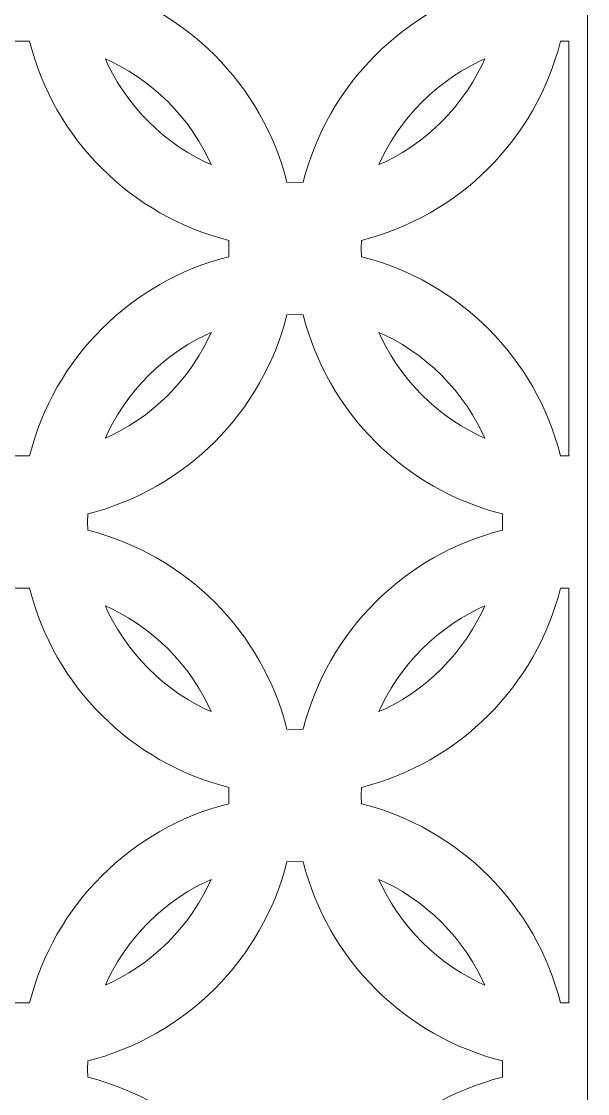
# Model space of a CAD drawing. Header units: centimetres. Extents: x -9.7 to 6.3, y -13.3 to 13.9.
# Drawn here: x 2.6 to 6.3, y 1.02 to 8.03 of the extents above; entities that cross this region are included whole.
import ezdxf

# ---------------------------------------------------------------- set-up
doc = ezdxf.new("R2010")
doc.units = ezdxf.units.CM
doc.header["$MEASUREMENT"] = 0
doc.layers.add('layer 1', color=7, linetype='Continuous')

msp = doc.modelspace()

# ---------------------------------------------------------------- linework, layer by layer
at = {"layer": 'layer 1', "color": 242, "lineweight": 9}
for points, knots in [([(-1.09965, 13.85674), (-1.09965, 13.85674), (6.30363, 13.85674), (6.30363, 13.85674), (6.30363, 13.85674), (6.30363, 13.85674), (6.30363, -13.28858), (6.30363, -13.28858), (6.30363, -13.28858), (6.30363, -13.28858), (-1.09965, -13.28858), (-1.09965, -13.28858), (-1.09965, -13.28858), (-1.09965, -13.28858), (-1.09965, 13.85674), (-1.09965, 13.85674)], [0, 0, 0, 0, 0.2, 0.2, 0.2, 0.2, 0.4, 0.4, 0.4, 0.4, 0.6, 0.6, 0.6, 0.6, 1, 1, 1, 1]), ([(4.44445, 6.97936), (4.60429, 7.61768), (5.10854, 8.12197), (5.74688, 8.28179), (5.74688, 8.28179), (5.74688, 8.28179), (5.74824, 8.33513), (5.74824, 8.33513), (5.74824, 8.33513), (5.74824, 8.33513), (5.74688, 8.38847), (5.74688, 8.38847), (5.74688, 8.38847), (5.10854, 8.54829), (4.60429, 9.05258), (4.44445, 9.6909), (4.44445, 9.6909), (4.44445, 9.6909), (4.39111, 9.69226), (4.39111, 9.69226), (4.39111, 9.69226), (4.39111, 9.69226), (4.33778, 9.6909), (4.33778, 9.6909), (4.33778, 9.6909), (4.17796, 9.05255), (3.67367, 8.5483), (3.03534, 8.38847), (3.03534, 8.38847), (3.03534, 8.38847), (3.03399, 8.33513), (3.03399, 8.33513), (3.03399, 8.33513), (3.03399, 8.33513), (3.03534, 8.2818), (3.03534, 8.2818), (3.03534, 8.2818), (3.67367, 8.12196), (4.17796, 7.61771), (4.33778, 6.97936), (4.33778, 6.97936), (4.33778, 6.97936), (4.39111, 6.978), (4.39111, 6.978), (4.39111, 6.978), (4.39111, 6.978), (4.44445, 6.97936), (4.44445, 6.97936)], [0, 0, 0, 0, 0.0769231, 0.0769231, 0.0769231, 0.0769231, 0.1538462, 0.1538462, 0.1538462, 0.1538462, 0.2307692, 0.2307692, 0.2307692, 0.2307692, 0.3076923, 0.3076923, 0.3076923, 0.3076923, 0.3846154, 0.3846154, 0.3846154, 0.3846154, 0.4615385, 0.4615385, 0.4615385, 0.4615385, 0.5384615, 0.5384615, 0.5384615, 0.5384615, 0.6153846, 0.6153846, 0.6153846, 0.6153846, 0.6923077, 0.6923077, 0.6923077, 0.6923077, 0.7692308, 0.7692308, 0.7692308, 0.7692308, 0.8461538, 0.8461538, 0.8461538, 0.8461538, 1, 1, 1, 1]), ([(2.60199, 5.18888), (2.60199, 5.18888), (2.65533, 5.19024), (2.65533, 5.19024), (2.65533, 5.19024), (2.81515, 5.82859), (3.31944, 6.33283), (3.95776, 6.49267), (3.95776, 6.49267), (3.95776, 6.49267), (3.95912, 6.54601), (3.95912, 6.54601), (3.95912, 6.54601), (3.95912, 6.54601), (3.95776, 6.59935), (3.95776, 6.59935), (3.95776, 6.59935), (3.31941, 6.75917), (2.81516, 7.26346), (2.65533, 7.90178), (2.65533, 7.90178), (2.65533, 7.90178), (2.60199, 7.90314), (2.60199, 7.90314), (2.60199, 7.90314), (2.60199, 7.90314), (2.54866, 7.90178), (2.54866, 7.90178), (2.54866, 7.90178), (2.38884, 7.26343), (1.88455, 6.75918), (1.24622, 6.59934), (1.24622, 6.59934), (1.24622, 6.59934), (1.24486, 6.54601), (1.24486, 6.54601), (1.24486, 6.54601), (1.24486, 6.54601), (1.24622, 6.49267), (1.24622, 6.49267), (1.24622, 6.49267), (1.88457, 6.33285), (2.38882, 5.82856), (2.54866, 5.19024), (2.54866, 5.19024), (2.54866, 5.19024), (2.60199, 5.18888), (2.60199, 5.18888)], [0, 0, 0, 0, 0.0769231, 0.0769231, 0.0769231, 0.0769231, 0.1538462, 0.1538462, 0.1538462, 0.1538462, 0.2307692, 0.2307692, 0.2307692, 0.2307692, 0.3076923, 0.3076923, 0.3076923, 0.3076923, 0.3846154, 0.3846154, 0.3846154, 0.3846154, 0.4615385, 0.4615385, 0.4615385, 0.4615385, 0.5384615, 0.5384615, 0.5384615, 0.5384615, 0.6153846, 0.6153846, 0.6153846, 0.6153846, 0.6923077, 0.6923077, 0.6923077, 0.6923077, 0.7692308, 0.7692308, 0.7692308, 0.7692308, 0.8461538, 0.8461538, 0.8461538, 0.8461538, 1, 1, 1, 1]), ([(6.18024, 7.90314), (6.18024, 7.90314), (6.12691, 7.90178), (6.12691, 7.90178), (6.12691, 7.90178), (5.96707, 7.26345), (5.46282, 6.75917), (4.82447, 6.59934), (4.82447, 6.59934), (4.82447, 6.59934), (4.82311, 6.54601), (4.82311, 6.54601), (4.82311, 6.54601), (4.82311, 6.54601), (4.82447, 6.49267), (4.82447, 6.49267), (4.82447, 6.49267), (5.46279, 6.33284), (5.96708, 5.82859), (6.1269, 5.19024), (6.1269, 5.19024), (6.1269, 5.19024), (6.18024, 5.18888), (6.18024, 5.18888), (6.18024, 5.18888), (6.18024, 5.18888), (6.18024, 7.90314), (6.18024, 7.90314)], [0, 0, 0, 0, 0.125, 0.125, 0.125, 0.125, 0.25, 0.25, 0.25, 0.25, 0.375, 0.375, 0.375, 0.375, 0.5, 0.5, 0.5, 0.5, 0.625, 0.625, 0.625, 0.625, 0.75, 0.75, 0.75, 0.75, 1, 1, 1, 1]), ([(3.84243, 7.09469), (3.84243, 7.09469), (3.82524, 7.13262), (3.82524, 7.13262), (3.82524, 7.13262), (3.82524, 7.13262), (3.79522, 7.1911), (3.79522, 7.1911), (3.79522, 7.1911), (3.79522, 7.1911), (3.76247, 7.24795), (3.76247, 7.24795), (3.76247, 7.24795), (3.76247, 7.24795), (3.72705, 7.3031), (3.72705, 7.3031), (3.72705, 7.3031), (3.72705, 7.3031), (3.68908, 7.35644), (3.68908, 7.35644), (3.68908, 7.35644), (3.68908, 7.35644), (3.64862, 7.40787), (3.64862, 7.40787), (3.64862, 7.40787), (3.64862, 7.40787), (3.60578, 7.45731), (3.60578, 7.45731), (3.60578, 7.45731), (3.60578, 7.45731), (3.56063, 7.50465), (3.56063, 7.50465), (3.56063, 7.50465), (3.56063, 7.50465), (3.51329, 7.54979), (3.51329, 7.54979), (3.51329, 7.54979), (3.51329, 7.54979), (3.46385, 7.59264), (3.46385, 7.59264), (3.46385, 7.59264), (3.46385, 7.59264), (3.41242, 7.6331), (3.41242, 7.6331), (3.41242, 7.6331), (3.41242, 7.6331), (3.35908, 7.67107), (3.35908, 7.67107), (3.35908, 7.67107), (3.35908, 7.67107), (3.30393, 7.70649), (3.30393, 7.70649), (3.30393, 7.70649), (3.30393, 7.70649), (3.24708, 7.73924), (3.24708, 7.73924), (3.24708, 7.73924), (3.24708, 7.73924), (3.1886, 7.76926), (3.1886, 7.76926), (3.1886, 7.76926), (3.1886, 7.76926), (3.15067, 7.78645), (3.15067, 7.78645), (3.15067, 7.78645), (3.15067, 7.78645), (3.16787, 7.74852), (3.16787, 7.74852), (3.16787, 7.74852), (3.16787, 7.74852), (3.19789, 7.69005), (3.19789, 7.69005), (3.19789, 7.69005), (3.19789, 7.69005), (3.23064, 7.63319), (3.23064, 7.63319), (3.23064, 7.63319), (3.23064, 7.63319), (3.26606, 7.57804), (3.26606, 7.57804), (3.26606, 7.57804), (3.26606, 7.57804), (3.30403, 7.5247), (3.30403, 7.5247), (3.30403, 7.5247), (3.30403, 7.5247), (3.34449, 7.47327), (3.34449, 7.47327), (3.34449, 7.47327), (3.34449, 7.47327), (3.38734, 7.42383), (3.38734, 7.42383), (3.38734, 7.42383), (3.38734, 7.42383), (3.43248, 7.37649), (3.43248, 7.37649), (3.43248, 7.37649), (3.43248, 7.37649), (3.47982, 7.33135), (3.47982, 7.33135), (3.47982, 7.33135), (3.47982, 7.33135), (3.52925, 7.28851), (3.52925, 7.28851), (3.52925, 7.28851), (3.52925, 7.28851), (3.58069, 7.24805), (3.58069, 7.24805), (3.58069, 7.24805), (3.58069, 7.24805), (3.63403, 7.21007), (3.63403, 7.21007), (3.63403, 7.21007), (3.63403, 7.21007), (3.68918, 7.17466), (3.68918, 7.17466), (3.68918, 7.17466), (3.68918, 7.17466), (3.74604, 7.1419), (3.74604, 7.1419), (3.74604, 7.1419), (3.74604, 7.1419), (3.80451, 7.11188), (3.80451, 7.11188), (3.80451, 7.11188), (3.80451, 7.11188), (3.84243, 7.09469), (3.84243, 7.09469)], [0, 0, 0, 0, 0.030303, 0.030303, 0.030303, 0.030303, 0.0606061, 0.0606061, 0.0606061, 0.0606061, 0.0909091, 0.0909091, 0.0909091, 0.0909091, 0.1212121, 0.1212121, 0.1212121, 0.1212121, 0.1515152, 0.1515152, 0.1515152, 0.1515152, 0.1818182, 0.1818182, 0.1818182, 0.1818182, 0.2121212, 0.2121212, 0.2121212, 0.2121212, 0.2424242, 0.2424242, 0.2424242, 0.2424242, 0.2727273, 0.2727273, 0.2727273, 0.2727273, 0.3030303, 0.3030303, 0.3030303, 0.3030303, 0.3333333, 0.3333333, 0.3333333, 0.3333333, 0.3636364, 0.3636364, 0.3636364, 0.3636364, 0.3939394, 0.3939394, 0.3939394, 0.3939394, 0.4242424, 0.4242424, 0.4242424, 0.4242424, 0.4545455, 0.4545455, 0.4545455, 0.4545455, 0.4848485, 0.4848485, 0.4848485, 0.4848485, 0.5151515, 0.5151515, 0.5151515, 0.5151515, 0.5454545, 0.5454545, 0.5454545, 0.5454545, 0.5757576, 0.5757576, 0.5757576, 0.5757576, 0.6060606, 0.6060606, 0.6060606, 0.6060606, 0.6363636, 0.6363636, 0.6363636, 0.6363636, 0.6666667, 0.6666667, 0.6666667, 0.6666667, 0.6969697, 0.6969697, 0.6969697, 0.6969697, 0.7272727, 0.7272727, 0.7272727, 0.7272727, 0.7575758, 0.7575758, 0.7575758, 0.7575758, 0.7878788, 0.7878788, 0.7878788, 0.7878788, 0.8181818, 0.8181818, 0.8181818, 0.8181818, 0.8484848, 0.8484848, 0.8484848, 0.8484848, 0.8787879, 0.8787879, 0.8787879, 0.8787879, 0.9090909, 0.9090909, 0.9090909, 0.9090909, 0.9393939, 0.9393939, 0.9393939, 0.9393939, 1, 1, 1, 1]), ([(4.93979, 7.09469), (4.93979, 7.09469), (4.95699, 7.13262), (4.95699, 7.13262), (4.95699, 7.13262), (4.95699, 7.13262), (4.98701, 7.1911), (4.98701, 7.1911), (4.98701, 7.1911), (4.98701, 7.1911), (5.01976, 7.24795), (5.01976, 7.24795), (5.01976, 7.24795), (5.01976, 7.24795), (5.05517, 7.3031), (5.05517, 7.3031), (5.05517, 7.3031), (5.05517, 7.3031), (5.09315, 7.35644), (5.09315, 7.35644), (5.09315, 7.35644), (5.09315, 7.35644), (5.13361, 7.40787), (5.13361, 7.40787), (5.13361, 7.40787), (5.13361, 7.40787), (5.17645, 7.45731), (5.17645, 7.45731), (5.17645, 7.45731), (5.17645, 7.45731), (5.2216, 7.50465), (5.2216, 7.50465), (5.2216, 7.50465), (5.2216, 7.50465), (5.26894, 7.54979), (5.26894, 7.54979), (5.26894, 7.54979), (5.26894, 7.54979), (5.31837, 7.59264), (5.31837, 7.59264), (5.31837, 7.59264), (5.31837, 7.59264), (5.36981, 7.6331), (5.36981, 7.6331), (5.36981, 7.6331), (5.36981, 7.6331), (5.42315, 7.67107), (5.42315, 7.67107), (5.42315, 7.67107), (5.42315, 7.67107), (5.4783, 7.70649), (5.4783, 7.70649), (5.4783, 7.70649), (5.4783, 7.70649), (5.53515, 7.73924), (5.53515, 7.73924), (5.53515, 7.73924), (5.53515, 7.73924), (5.59362, 7.76926), (5.59362, 7.76926), (5.59362, 7.76926), (5.59362, 7.76926), (5.63156, 7.78645), (5.63156, 7.78645), (5.63156, 7.78645), (5.63156, 7.78645), (5.61436, 7.74852), (5.61436, 7.74852), (5.61436, 7.74852), (5.61436, 7.74852), (5.58434, 7.69005), (5.58434, 7.69005), (5.58434, 7.69005), (5.58434, 7.69005), (5.55159, 7.63319), (5.55159, 7.63319), (5.55159, 7.63319), (5.55159, 7.63319), (5.51618, 7.57804), (5.51618, 7.57804), (5.51618, 7.57804), (5.51618, 7.57804), (5.4782, 7.5247), (5.4782, 7.5247), (5.4782, 7.5247), (5.4782, 7.5247), (5.43774, 7.47327), (5.43774, 7.47327), (5.43774, 7.47327), (5.43774, 7.47327), (5.3949, 7.42384), (5.3949, 7.42384), (5.3949, 7.42384), (5.3949, 7.42384), (5.34975, 7.37649), (5.34975, 7.37649), (5.34975, 7.37649), (5.34975, 7.37649), (5.30241, 7.33135), (5.30241, 7.33135), (5.30241, 7.33135), (5.30241, 7.33135), (5.25298, 7.2885), (5.25298, 7.2885), (5.25298, 7.2885), (5.25298, 7.2885), (5.20154, 7.24805), (5.20154, 7.24805), (5.20154, 7.24805), (5.20154, 7.24805), (5.1482, 7.21007), (5.1482, 7.21007), (5.1482, 7.21007), (5.1482, 7.21007), (5.09305, 7.17466), (5.09305, 7.17466), (5.09305, 7.17466), (5.09305, 7.17466), (5.0362, 7.1419), (5.0362, 7.1419), (5.0362, 7.1419), (5.0362, 7.1419), (4.97773, 7.11188), (4.97773, 7.11188), (4.97773, 7.11188), (4.97773, 7.11188), (4.93979, 7.09469), (4.93979, 7.09469)], [0, 0, 0, 0, 0.030303, 0.030303, 0.030303, 0.030303, 0.0606061, 0.0606061, 0.0606061, 0.0606061, 0.0909091, 0.0909091, 0.0909091, 0.0909091, 0.1212121, 0.1212121, 0.1212121, 0.1212121, 0.1515152, 0.1515152, 0.1515152, 0.1515152, 0.1818182, 0.1818182, 0.1818182, 0.1818182, 0.2121212, 0.2121212, 0.2121212, 0.2121212, 0.2424242, 0.2424242, 0.2424242, 0.2424242, 0.2727273, 0.2727273, 0.2727273, 0.2727273, 0.3030303, 0.3030303, 0.3030303, 0.3030303, 0.3333333, 0.3333333, 0.3333333, 0.3333333, 0.3636364, 0.3636364, 0.3636364, 0.3636364, 0.3939394, 0.3939394, 0.3939394, 0.3939394, 0.4242424, 0.4242424, 0.4242424, 0.4242424, 0.4545455, 0.4545455, 0.4545455, 0.4545455, 0.4848485, 0.4848485, 0.4848485, 0.4848485, 0.5151515, 0.5151515, 0.5151515, 0.5151515, 0.5454545, 0.5454545, 0.5454545, 0.5454545, 0.5757576, 0.5757576, 0.5757576, 0.5757576, 0.6060606, 0.6060606, 0.6060606, 0.6060606, 0.6363636, 0.6363636, 0.6363636, 0.6363636, 0.6666667, 0.6666667, 0.6666667, 0.6666667, 0.6969697, 0.6969697, 0.6969697, 0.6969697, 0.7272727, 0.7272727, 0.7272727, 0.7272727, 0.7575758, 0.7575758, 0.7575758, 0.7575758, 0.7878788, 0.7878788, 0.7878788, 0.7878788, 0.8181818, 0.8181818, 0.8181818, 0.8181818, 0.8484848, 0.8484848, 0.8484848, 0.8484848, 0.8787879, 0.8787879, 0.8787879, 0.8787879, 0.9090909, 0.9090909, 0.9090909, 0.9090909, 0.9393939, 0.9393939, 0.9393939, 0.9393939, 1, 1, 1, 1]), ([(5.74688, 4.81022), (5.10853, 4.97005), (4.60428, 5.47434), (4.44445, 6.11266), (4.44445, 6.11266), (4.44445, 6.11266), (4.39111, 6.11402), (4.39111, 6.11402), (4.39111, 6.11402), (4.39111, 6.11402), (4.33778, 6.11266), (4.33778, 6.11266), (4.33778, 6.11266), (4.17796, 5.47431), (3.67367, 4.97005), (3.03534, 4.81022), (3.03534, 4.81022), (3.03534, 4.81022), (3.03399, 4.75689), (3.03399, 4.75689), (3.03399, 4.75689), (3.03399, 4.75689), (3.03534, 4.70355), (3.03534, 4.70355), (3.03534, 4.70355), (3.67367, 4.54371), (4.17795, 4.03947), (4.33778, 3.40112), (4.33778, 3.40112), (4.33778, 3.40112), (4.39111, 3.39976), (4.39111, 3.39976), (4.39111, 3.39976), (4.39111, 3.39976), (4.44445, 3.40112), (4.44445, 3.40112), (4.44445, 3.40112), (4.60428, 4.03947), (5.10857, 4.54371), (5.74688, 4.70355), (5.74688, 4.70355), (5.74688, 4.70355), (5.74824, 4.75689), (5.74824, 4.75689), (5.74824, 4.75689), (5.74824, 4.75689), (5.74688, 4.81022), (5.74688, 4.81022)], [0, 0, 0, 0, 0.0769231, 0.0769231, 0.0769231, 0.0769231, 0.1538462, 0.1538462, 0.1538462, 0.1538462, 0.2307692, 0.2307692, 0.2307692, 0.2307692, 0.3076923, 0.3076923, 0.3076923, 0.3076923, 0.3846154, 0.3846154, 0.3846154, 0.3846154, 0.4615385, 0.4615385, 0.4615385, 0.4615385, 0.5384615, 0.5384615, 0.5384615, 0.5384615, 0.6153846, 0.6153846, 0.6153846, 0.6153846, 0.6923077, 0.6923077, 0.6923077, 0.6923077, 0.7692308, 0.7692308, 0.7692308, 0.7692308, 0.8461538, 0.8461538, 0.8461538, 0.8461538, 1, 1, 1, 1]), ([(3.15067, 5.30557), (3.15067, 5.30557), (3.1886, 5.32276), (3.1886, 5.32276), (3.1886, 5.32276), (3.1886, 5.32276), (3.24707, 5.35278), (3.24707, 5.35278), (3.24707, 5.35278), (3.24707, 5.35278), (3.30393, 5.38554), (3.30393, 5.38554), (3.30393, 5.38554), (3.30393, 5.38554), (3.35908, 5.42095), (3.35908, 5.42095), (3.35908, 5.42095), (3.35908, 5.42095), (3.41242, 5.45893), (3.41242, 5.45893), (3.41242, 5.45893), (3.41242, 5.45893), (3.46386, 5.49939), (3.46386, 5.49939), (3.46386, 5.49939), (3.46386, 5.49939), (3.51329, 5.54223), (3.51329, 5.54223), (3.51329, 5.54223), (3.51329, 5.54223), (3.56063, 5.58737), (3.56063, 5.58737), (3.56063, 5.58737), (3.56063, 5.58737), (3.60577, 5.63471), (3.60577, 5.63471), (3.60577, 5.63471), (3.60577, 5.63471), (3.64862, 5.68415), (3.64862, 5.68415), (3.64862, 5.68415), (3.64862, 5.68415), (3.68908, 5.73559), (3.68908, 5.73559), (3.68908, 5.73559), (3.68908, 5.73559), (3.72705, 5.78893), (3.72705, 5.78893), (3.72705, 5.78893), (3.72705, 5.78893), (3.76246, 5.84408), (3.76246, 5.84408), (3.76246, 5.84408), (3.76246, 5.84408), (3.79522, 5.90093), (3.79522, 5.90093), (3.79522, 5.90093), (3.79522, 5.90093), (3.82524, 5.95941), (3.82524, 5.95941), (3.82524, 5.95941), (3.82524, 5.95941), (3.84243, 5.99733), (3.84243, 5.99733), (3.84243, 5.99733), (3.84243, 5.99733), (3.80451, 5.98014), (3.80451, 5.98014), (3.80451, 5.98014), (3.80451, 5.98014), (3.74604, 5.95012), (3.74604, 5.95012), (3.74604, 5.95012), (3.74604, 5.95012), (3.68918, 5.91736), (3.68918, 5.91736), (3.68918, 5.91736), (3.68918, 5.91736), (3.63403, 5.88195), (3.63403, 5.88195), (3.63403, 5.88195), (3.63403, 5.88195), (3.58069, 5.84397), (3.58069, 5.84397), (3.58069, 5.84397), (3.58069, 5.84397), (3.52925, 5.80352), (3.52925, 5.80352), (3.52925, 5.80352), (3.52925, 5.80352), (3.47982, 5.76067), (3.47982, 5.76067), (3.47982, 5.76067), (3.47982, 5.76067), (3.43248, 5.71553), (3.43248, 5.71553), (3.43248, 5.71553), (3.43248, 5.71553), (3.38734, 5.66819), (3.38734, 5.66819), (3.38734, 5.66819), (3.38734, 5.66819), (3.34449, 5.61875), (3.34449, 5.61875), (3.34449, 5.61875), (3.34449, 5.61875), (3.30403, 5.56732), (3.30403, 5.56732), (3.30403, 5.56732), (3.30403, 5.56732), (3.26606, 5.51398), (3.26606, 5.51398), (3.26606, 5.51398), (3.26606, 5.51398), (3.23064, 5.45883), (3.23064, 5.45883), (3.23064, 5.45883), (3.23064, 5.45883), (3.19789, 5.40197), (3.19789, 5.40197), (3.19789, 5.40197), (3.19789, 5.40197), (3.16787, 5.34349), (3.16787, 5.34349), (3.16787, 5.34349), (3.16787, 5.34349), (3.15067, 5.30557), (3.15067, 5.30557)], [0, 0, 0, 0, 0.030303, 0.030303, 0.030303, 0.030303, 0.0606061, 0.0606061, 0.0606061, 0.0606061, 0.0909091, 0.0909091, 0.0909091, 0.0909091, 0.1212121, 0.1212121, 0.1212121, 0.1212121, 0.1515152, 0.1515152, 0.1515152, 0.1515152, 0.1818182, 0.1818182, 0.1818182, 0.1818182, 0.2121212, 0.2121212, 0.2121212, 0.2121212, 0.2424242, 0.2424242, 0.2424242, 0.2424242, 0.2727273, 0.2727273, 0.2727273, 0.2727273, 0.3030303, 0.3030303, 0.3030303, 0.3030303, 0.3333333, 0.3333333, 0.3333333, 0.3333333, 0.3636364, 0.3636364, 0.3636364, 0.3636364, 0.3939394, 0.3939394, 0.3939394, 0.3939394, 0.4242424, 0.4242424, 0.4242424, 0.4242424, 0.4545455, 0.4545455, 0.4545455, 0.4545455, 0.4848485, 0.4848485, 0.4848485, 0.4848485, 0.5151515, 0.5151515, 0.5151515, 0.5151515, 0.5454545, 0.5454545, 0.5454545, 0.5454545, 0.5757576, 0.5757576, 0.5757576, 0.5757576, 0.6060606, 0.6060606, 0.6060606, 0.6060606, 0.6363636, 0.6363636, 0.6363636, 0.6363636, 0.6666667, 0.6666667, 0.6666667, 0.6666667, 0.6969697, 0.6969697, 0.6969697, 0.6969697, 0.7272727, 0.7272727, 0.7272727, 0.7272727, 0.7575758, 0.7575758, 0.7575758, 0.7575758, 0.7878788, 0.7878788, 0.7878788, 0.7878788, 0.8181818, 0.8181818, 0.8181818, 0.8181818, 0.8484848, 0.8484848, 0.8484848, 0.8484848, 0.8787879, 0.8787879, 0.8787879, 0.8787879, 0.9090909, 0.9090909, 0.9090909, 0.9090909, 0.9393939, 0.9393939, 0.9393939, 0.9393939, 1, 1, 1, 1]), ([(5.63156, 5.30557), (5.63156, 5.30557), (5.59363, 5.32276), (5.59363, 5.32276), (5.59363, 5.32276), (5.59363, 5.32276), (5.53515, 5.35278), (5.53515, 5.35278), (5.53515, 5.35278), (5.53515, 5.35278), (5.47829, 5.38554), (5.47829, 5.38554), (5.47829, 5.38554), (5.47829, 5.38554), (5.42315, 5.42095), (5.42315, 5.42095), (5.42315, 5.42095), (5.42315, 5.42095), (5.36981, 5.45893), (5.36981, 5.45893), (5.36981, 5.45893), (5.36981, 5.45893), (5.31837, 5.49939), (5.31837, 5.49939), (5.31837, 5.49939), (5.31837, 5.49939), (5.26894, 5.54223), (5.26894, 5.54223), (5.26894, 5.54223), (5.26894, 5.54223), (5.2216, 5.58737), (5.2216, 5.58737), (5.2216, 5.58737), (5.2216, 5.58737), (5.17646, 5.63471), (5.17646, 5.63471), (5.17646, 5.63471), (5.17646, 5.63471), (5.13361, 5.68415), (5.13361, 5.68415), (5.13361, 5.68415), (5.13361, 5.68415), (5.09315, 5.73559), (5.09315, 5.73559), (5.09315, 5.73559), (5.09315, 5.73559), (5.05517, 5.78893), (5.05517, 5.78893), (5.05517, 5.78893), (5.05517, 5.78893), (5.01976, 5.84407), (5.01976, 5.84407), (5.01976, 5.84407), (5.01976, 5.84407), (4.98701, 5.90093), (4.98701, 5.90093), (4.98701, 5.90093), (4.98701, 5.90093), (4.95699, 5.95941), (4.95699, 5.95941), (4.95699, 5.95941), (4.95699, 5.95941), (4.93979, 5.99733), (4.93979, 5.99733), (4.93979, 5.99733), (4.93979, 5.99733), (4.97773, 5.98014), (4.97773, 5.98014), (4.97773, 5.98014), (4.97773, 5.98014), (5.0362, 5.95012), (5.0362, 5.95012), (5.0362, 5.95012), (5.0362, 5.95012), (5.09305, 5.91737), (5.09305, 5.91737), (5.09305, 5.91737), (5.09305, 5.91737), (5.1482, 5.88195), (5.1482, 5.88195), (5.1482, 5.88195), (5.1482, 5.88195), (5.20154, 5.84397), (5.20154, 5.84397), (5.20154, 5.84397), (5.20154, 5.84397), (5.25298, 5.80352), (5.25298, 5.80352), (5.25298, 5.80352), (5.25298, 5.80352), (5.30241, 5.76067), (5.30241, 5.76067), (5.30241, 5.76067), (5.30241, 5.76067), (5.34975, 5.71553), (5.34975, 5.71553), (5.34975, 5.71553), (5.34975, 5.71553), (5.3949, 5.66818), (5.3949, 5.66818), (5.3949, 5.66818), (5.3949, 5.66818), (5.43774, 5.61875), (5.43774, 5.61875), (5.43774, 5.61875), (5.43774, 5.61875), (5.4782, 5.56732), (5.4782, 5.56732), (5.4782, 5.56732), (5.4782, 5.56732), (5.51618, 5.51398), (5.51618, 5.51398), (5.51618, 5.51398), (5.51618, 5.51398), (5.55159, 5.45883), (5.55159, 5.45883), (5.55159, 5.45883), (5.55159, 5.45883), (5.58434, 5.40198), (5.58434, 5.40198), (5.58434, 5.40198), (5.58434, 5.40198), (5.61436, 5.3435), (5.61436, 5.3435), (5.61436, 5.3435), (5.61436, 5.3435), (5.63156, 5.30557), (5.63156, 5.30557)], [0, 0, 0, 0, 0.030303, 0.030303, 0.030303, 0.030303, 0.0606061, 0.0606061, 0.0606061, 0.0606061, 0.0909091, 0.0909091, 0.0909091, 0.0909091, 0.1212121, 0.1212121, 0.1212121, 0.1212121, 0.1515152, 0.1515152, 0.1515152, 0.1515152, 0.1818182, 0.1818182, 0.1818182, 0.1818182, 0.2121212, 0.2121212, 0.2121212, 0.2121212, 0.2424242, 0.2424242, 0.2424242, 0.2424242, 0.2727273, 0.2727273, 0.2727273, 0.2727273, 0.3030303, 0.3030303, 0.3030303, 0.3030303, 0.3333333, 0.3333333, 0.3333333, 0.3333333, 0.3636364, 0.3636364, 0.3636364, 0.3636364, 0.3939394, 0.3939394, 0.3939394, 0.3939394, 0.4242424, 0.4242424, 0.4242424, 0.4242424, 0.4545455, 0.4545455, 0.4545455, 0.4545455, 0.4848485, 0.4848485, 0.4848485, 0.4848485, 0.5151515, 0.5151515, 0.5151515, 0.5151515, 0.5454545, 0.5454545, 0.5454545, 0.5454545, 0.5757576, 0.5757576, 0.5757576, 0.5757576, 0.6060606, 0.6060606, 0.6060606, 0.6060606, 0.6363636, 0.6363636, 0.6363636, 0.6363636, 0.6666667, 0.6666667, 0.6666667, 0.6666667, 0.6969697, 0.6969697, 0.6969697, 0.6969697, 0.7272727, 0.7272727, 0.7272727, 0.7272727, 0.7575758, 0.7575758, 0.7575758, 0.7575758, 0.7878788, 0.7878788, 0.7878788, 0.7878788, 0.8181818, 0.8181818, 0.8181818, 0.8181818, 0.8484848, 0.8484848, 0.8484848, 0.8484848, 0.8787879, 0.8787879, 0.8787879, 0.8787879, 0.9090909, 0.9090909, 0.9090909, 0.9090909, 0.9393939, 0.9393939, 0.9393939, 0.9393939, 1, 1, 1, 1]), ([(1.24622, 2.91443), (1.88454, 2.75459), (2.38883, 2.25034), (2.54866, 1.61199), (2.54866, 1.61199), (2.54866, 1.61199), (2.60199, 1.61064), (2.60199, 1.61064), (2.60199, 1.61064), (2.60199, 1.61064), (2.65533, 1.61199), (2.65533, 1.61199), (2.65533, 1.61199), (2.81516, 2.25031), (3.31941, 2.7546), (3.95776, 2.91442), (3.95776, 2.91442), (3.95776, 2.91442), (3.95912, 2.96776), (3.95912, 2.96776), (3.95912, 2.96776), (3.95912, 2.96776), (3.95776, 3.0211), (3.95776, 3.0211), (3.95776, 3.0211), (3.31944, 3.18093), (2.81515, 3.68519), (2.65533, 4.32353), (2.65533, 4.32353), (2.65533, 4.32353), (2.60199, 4.32489), (2.60199, 4.32489), (2.60199, 4.32489), (2.60199, 4.32489), (2.54866, 4.32353), (2.54866, 4.32353), (2.54866, 4.32353), (2.38882, 3.68521), (1.88457, 3.18092), (1.24622, 3.0211), (1.24622, 3.0211), (1.24622, 3.0211), (1.24486, 2.96776), (1.24486, 2.96776), (1.24486, 2.96776), (1.24486, 2.96776), (1.24622, 2.91443), (1.24622, 2.91443)], [0, 0, 0, 0, 0.0769231, 0.0769231, 0.0769231, 0.0769231, 0.1538462, 0.1538462, 0.1538462, 0.1538462, 0.2307692, 0.2307692, 0.2307692, 0.2307692, 0.3076923, 0.3076923, 0.3076923, 0.3076923, 0.3846154, 0.3846154, 0.3846154, 0.3846154, 0.4615385, 0.4615385, 0.4615385, 0.4615385, 0.5384615, 0.5384615, 0.5384615, 0.5384615, 0.6153846, 0.6153846, 0.6153846, 0.6153846, 0.6923077, 0.6923077, 0.6923077, 0.6923077, 0.7692308, 0.7692308, 0.7692308, 0.7692308, 0.8461538, 0.8461538, 0.8461538, 0.8461538, 1, 1, 1, 1]), ([(6.18024, 4.32489), (6.18024, 4.32489), (6.1269, 4.32353), (6.1269, 4.32353), (6.1269, 4.32353), (5.96708, 3.68518), (5.46279, 3.18093), (4.82447, 3.0211), (4.82447, 3.0211), (4.82447, 3.0211), (4.82311, 2.96776), (4.82311, 2.96776), (4.82311, 2.96776), (4.82311, 2.96776), (4.82447, 2.91443), (4.82447, 2.91443), (4.82447, 2.91443), (5.46282, 2.7546), (5.96707, 2.25031), (6.1269, 1.61199), (6.1269, 1.61199), (6.1269, 1.61199), (6.18024, 1.61064), (6.18024, 1.61064), (6.18024, 1.61064), (6.18024, 1.61064), (6.18024, 4.32489), (6.18024, 4.32489)], [0, 0, 0, 0, 0.125, 0.125, 0.125, 0.125, 0.25, 0.25, 0.25, 0.25, 0.375, 0.375, 0.375, 0.375, 0.5, 0.5, 0.5, 0.5, 0.625, 0.625, 0.625, 0.625, 0.75, 0.75, 0.75, 0.75, 1, 1, 1, 1]), ([(3.15068, 4.2082), (3.15068, 4.2082), (3.1886, 4.19101), (3.1886, 4.19101), (3.1886, 4.19101), (3.1886, 4.19101), (3.24707, 4.16099), (3.24707, 4.16099), (3.24707, 4.16099), (3.24707, 4.16099), (3.30393, 4.12823), (3.30393, 4.12823), (3.30393, 4.12823), (3.30393, 4.12823), (3.35908, 4.09282), (3.35908, 4.09282), (3.35908, 4.09282), (3.35908, 4.09282), (3.41242, 4.05484), (3.41242, 4.05484), (3.41242, 4.05484), (3.41242, 4.05484), (3.46386, 4.01439), (3.46386, 4.01439), (3.46386, 4.01439), (3.46386, 4.01439), (3.51329, 3.97154), (3.51329, 3.97154), (3.51329, 3.97154), (3.51329, 3.97154), (3.56063, 3.9264), (3.56063, 3.9264), (3.56063, 3.9264), (3.56063, 3.9264), (3.60577, 3.87906), (3.60577, 3.87906), (3.60577, 3.87906), (3.60577, 3.87906), (3.64862, 3.82962), (3.64862, 3.82962), (3.64862, 3.82962), (3.64862, 3.82962), (3.68908, 3.77819), (3.68908, 3.77819), (3.68908, 3.77819), (3.68908, 3.77819), (3.72705, 3.72485), (3.72705, 3.72485), (3.72705, 3.72485), (3.72705, 3.72485), (3.76246, 3.6697), (3.76246, 3.6697), (3.76246, 3.6697), (3.76246, 3.6697), (3.79522, 3.61284), (3.79522, 3.61284), (3.79522, 3.61284), (3.79522, 3.61284), (3.82524, 3.55437), (3.82524, 3.55437), (3.82524, 3.55437), (3.82524, 3.55437), (3.84243, 3.51645), (3.84243, 3.51645), (3.84243, 3.51645), (3.84243, 3.51645), (3.80452, 3.53364), (3.80452, 3.53364), (3.80452, 3.53364), (3.80452, 3.53364), (3.74604, 3.56366), (3.74604, 3.56366), (3.74604, 3.56366), (3.74604, 3.56366), (3.68918, 3.59642), (3.68918, 3.59642), (3.68918, 3.59642), (3.68918, 3.59642), (3.63403, 3.63183), (3.63403, 3.63183), (3.63403, 3.63183), (3.63403, 3.63183), (3.58069, 3.66981), (3.58069, 3.66981), (3.58069, 3.66981), (3.58069, 3.66981), (3.52925, 3.71027), (3.52925, 3.71027), (3.52925, 3.71027), (3.52925, 3.71027), (3.47981, 3.75312), (3.47981, 3.75312), (3.47981, 3.75312), (3.47981, 3.75312), (3.43248, 3.79825), (3.43248, 3.79825), (3.43248, 3.79825), (3.43248, 3.79825), (3.38734, 3.84559), (3.38734, 3.84559), (3.38734, 3.84559), (3.38734, 3.84559), (3.34449, 3.89502), (3.34449, 3.89502), (3.34449, 3.89502), (3.34449, 3.89502), (3.30403, 3.94647), (3.30403, 3.94647), (3.30403, 3.94647), (3.30403, 3.94647), (3.26606, 3.99981), (3.26606, 3.99981), (3.26606, 3.99981), (3.26606, 3.99981), (3.23065, 4.05495), (3.23065, 4.05495), (3.23065, 4.05495), (3.23065, 4.05495), (3.19789, 4.11181), (3.19789, 4.11181), (3.19789, 4.11181), (3.19789, 4.11181), (3.16787, 4.17029), (3.16787, 4.17029), (3.16787, 4.17029), (3.16787, 4.17029), (3.15068, 4.2082), (3.15068, 4.2082)], [0, 0, 0, 0, 0.030303, 0.030303, 0.030303, 0.030303, 0.0606061, 0.0606061, 0.0606061, 0.0606061, 0.0909091, 0.0909091, 0.0909091, 0.0909091, 0.1212121, 0.1212121, 0.1212121, 0.1212121, 0.1515152, 0.1515152, 0.1515152, 0.1515152, 0.1818182, 0.1818182, 0.1818182, 0.1818182, 0.2121212, 0.2121212, 0.2121212, 0.2121212, 0.2424242, 0.2424242, 0.2424242, 0.2424242, 0.2727273, 0.2727273, 0.2727273, 0.2727273, 0.3030303, 0.3030303, 0.3030303, 0.3030303, 0.3333333, 0.3333333, 0.3333333, 0.3333333, 0.3636364, 0.3636364, 0.3636364, 0.3636364, 0.3939394, 0.3939394, 0.3939394, 0.3939394, 0.4242424, 0.4242424, 0.4242424, 0.4242424, 0.4545455, 0.4545455, 0.4545455, 0.4545455, 0.4848485, 0.4848485, 0.4848485, 0.4848485, 0.5151515, 0.5151515, 0.5151515, 0.5151515, 0.5454545, 0.5454545, 0.5454545, 0.5454545, 0.5757576, 0.5757576, 0.5757576, 0.5757576, 0.6060606, 0.6060606, 0.6060606, 0.6060606, 0.6363636, 0.6363636, 0.6363636, 0.6363636, 0.6666667, 0.6666667, 0.6666667, 0.6666667, 0.6969697, 0.6969697, 0.6969697, 0.6969697, 0.7272727, 0.7272727, 0.7272727, 0.7272727, 0.7575758, 0.7575758, 0.7575758, 0.7575758, 0.7878788, 0.7878788, 0.7878788, 0.7878788, 0.8181818, 0.8181818, 0.8181818, 0.8181818, 0.8484848, 0.8484848, 0.8484848, 0.8484848, 0.8787879, 0.8787879, 0.8787879, 0.8787879, 0.9090909, 0.9090909, 0.9090909, 0.9090909, 0.9393939, 0.9393939, 0.9393939, 0.9393939, 1, 1, 1, 1]), ([(5.63155, 4.2082), (5.63155, 4.2082), (5.59363, 4.19101), (5.59363, 4.19101), (5.59363, 4.19101), (5.59363, 4.19101), (5.53515, 4.16099), (5.53515, 4.16099), (5.53515, 4.16099), (5.53515, 4.16099), (5.47829, 4.12823), (5.47829, 4.12823), (5.47829, 4.12823), (5.47829, 4.12823), (5.42315, 4.09282), (5.42315, 4.09282), (5.42315, 4.09282), (5.42315, 4.09282), (5.36981, 4.05484), (5.36981, 4.05484), (5.36981, 4.05484), (5.36981, 4.05484), (5.31837, 4.01439), (5.31837, 4.01439), (5.31837, 4.01439), (5.31837, 4.01439), (5.26894, 3.97154), (5.26894, 3.97154), (5.26894, 3.97154), (5.26894, 3.97154), (5.2216, 3.9264), (5.2216, 3.9264), (5.2216, 3.9264), (5.2216, 3.9264), (5.17646, 3.87906), (5.17646, 3.87906), (5.17646, 3.87906), (5.17646, 3.87906), (5.13361, 3.82962), (5.13361, 3.82962), (5.13361, 3.82962), (5.13361, 3.82962), (5.09315, 3.77819), (5.09315, 3.77819), (5.09315, 3.77819), (5.09315, 3.77819), (5.05517, 3.72485), (5.05517, 3.72485), (5.05517, 3.72485), (5.05517, 3.72485), (5.01976, 3.6697), (5.01976, 3.6697), (5.01976, 3.6697), (5.01976, 3.6697), (4.98701, 3.61284), (4.98701, 3.61284), (4.98701, 3.61284), (4.98701, 3.61284), (4.95699, 3.55437), (4.95699, 3.55437), (4.95699, 3.55437), (4.95699, 3.55437), (4.9398, 3.51645), (4.9398, 3.51645), (4.9398, 3.51645), (4.9398, 3.51645), (4.97772, 3.53364), (4.97772, 3.53364), (4.97772, 3.53364), (4.97772, 3.53364), (5.0362, 3.56366), (5.0362, 3.56366), (5.0362, 3.56366), (5.0362, 3.56366), (5.09306, 3.59642), (5.09306, 3.59642), (5.09306, 3.59642), (5.09306, 3.59642), (5.1482, 3.63183), (5.1482, 3.63183), (5.1482, 3.63183), (5.1482, 3.63183), (5.20154, 3.66981), (5.20154, 3.66981), (5.20154, 3.66981), (5.20154, 3.66981), (5.25298, 3.71027), (5.25298, 3.71027), (5.25298, 3.71027), (5.25298, 3.71027), (5.30242, 3.75311), (5.30242, 3.75311), (5.30242, 3.75311), (5.30242, 3.75311), (5.34975, 3.79825), (5.34975, 3.79825), (5.34975, 3.79825), (5.34975, 3.79825), (5.3949, 3.84559), (5.3949, 3.84559), (5.3949, 3.84559), (5.3949, 3.84559), (5.43774, 3.89503), (5.43774, 3.89503), (5.43774, 3.89503), (5.43774, 3.89503), (5.4782, 3.94647), (5.4782, 3.94647), (5.4782, 3.94647), (5.4782, 3.94647), (5.51618, 3.99981), (5.51618, 3.99981), (5.51618, 3.99981), (5.51618, 3.99981), (5.55159, 4.05495), (5.55159, 4.05495), (5.55159, 4.05495), (5.55159, 4.05495), (5.58434, 4.11181), (5.58434, 4.11181), (5.58434, 4.11181), (5.58434, 4.11181), (5.61436, 4.17029), (5.61436, 4.17029), (5.61436, 4.17029), (5.61436, 4.17029), (5.63155, 4.2082), (5.63155, 4.2082)], [0, 0, 0, 0, 0.030303, 0.030303, 0.030303, 0.030303, 0.0606061, 0.0606061, 0.0606061, 0.0606061, 0.0909091, 0.0909091, 0.0909091, 0.0909091, 0.1212121, 0.1212121, 0.1212121, 0.1212121, 0.1515152, 0.1515152, 0.1515152, 0.1515152, 0.1818182, 0.1818182, 0.1818182, 0.1818182, 0.2121212, 0.2121212, 0.2121212, 0.2121212, 0.2424242, 0.2424242, 0.2424242, 0.2424242, 0.2727273, 0.2727273, 0.2727273, 0.2727273, 0.3030303, 0.3030303, 0.3030303, 0.3030303, 0.3333333, 0.3333333, 0.3333333, 0.3333333, 0.3636364, 0.3636364, 0.3636364, 0.3636364, 0.3939394, 0.3939394, 0.3939394, 0.3939394, 0.4242424, 0.4242424, 0.4242424, 0.4242424, 0.4545455, 0.4545455, 0.4545455, 0.4545455, 0.4848485, 0.4848485, 0.4848485, 0.4848485, 0.5151515, 0.5151515, 0.5151515, 0.5151515, 0.5454545, 0.5454545, 0.5454545, 0.5454545, 0.5757576, 0.5757576, 0.5757576, 0.5757576, 0.6060606, 0.6060606, 0.6060606, 0.6060606, 0.6363636, 0.6363636, 0.6363636, 0.6363636, 0.6666667, 0.6666667, 0.6666667, 0.6666667, 0.6969697, 0.6969697, 0.6969697, 0.6969697, 0.7272727, 0.7272727, 0.7272727, 0.7272727, 0.7575758, 0.7575758, 0.7575758, 0.7575758, 0.7878788, 0.7878788, 0.7878788, 0.7878788, 0.8181818, 0.8181818, 0.8181818, 0.8181818, 0.8484848, 0.8484848, 0.8484848, 0.8484848, 0.8787879, 0.8787879, 0.8787879, 0.8787879, 0.9090909, 0.9090909, 0.9090909, 0.9090909, 0.9393939, 0.9393939, 0.9393939, 0.9393939, 1, 1, 1, 1]), ([(5.74688, 1.1253), (5.10856, 0.96547), (4.60428, 0.46122), (4.44445, -0.17713), (4.44445, -0.17713), (4.44445, -0.17713), (4.39111, -0.17849), (4.39111, -0.17849), (4.39111, -0.17849), (4.39111, -0.17849), (4.33778, -0.17713), (4.33778, -0.17713), (4.33778, -0.17713), (4.17796, 0.46122), (3.67367, 0.96547), (3.03534, 1.1253), (3.03534, 1.1253), (3.03534, 1.1253), (3.03399, 1.17864), (3.03399, 1.17864), (3.03399, 1.17864), (3.03399, 1.17864), (3.03534, 1.23197), (3.03534, 1.23197), (3.03534, 1.23197), (3.67369, 1.3918), (4.17795, 1.89609), (4.33778, 2.53441), (4.33778, 2.53441), (4.33778, 2.53441), (4.39111, 2.53577), (4.39111, 2.53577), (4.39111, 2.53577), (4.39111, 2.53577), (4.44445, 2.53441), (4.44445, 2.53441), (4.44445, 2.53441), (4.60427, 1.89606), (5.10856, 1.39181), (5.74688, 1.23197), (5.74688, 1.23197), (5.74688, 1.23197), (5.74824, 1.17864), (5.74824, 1.17864), (5.74824, 1.17864), (5.74824, 1.17864), (5.74688, 1.1253), (5.74688, 1.1253)], [0, 0, 0, 0, 0.0769231, 0.0769231, 0.0769231, 0.0769231, 0.1538462, 0.1538462, 0.1538462, 0.1538462, 0.2307692, 0.2307692, 0.2307692, 0.2307692, 0.3076923, 0.3076923, 0.3076923, 0.3076923, 0.3846154, 0.3846154, 0.3846154, 0.3846154, 0.4615385, 0.4615385, 0.4615385, 0.4615385, 0.5384615, 0.5384615, 0.5384615, 0.5384615, 0.6153846, 0.6153846, 0.6153846, 0.6153846, 0.6923077, 0.6923077, 0.6923077, 0.6923077, 0.7692308, 0.7692308, 0.7692308, 0.7692308, 0.8461538, 0.8461538, 0.8461538, 0.8461538, 1, 1, 1, 1]), ([(3.15067, 1.72732), (3.15067, 1.72732), (3.16787, 1.76524), (3.16787, 1.76524), (3.16787, 1.76524), (3.16787, 1.76524), (3.19789, 1.82372), (3.19789, 1.82372), (3.19789, 1.82372), (3.19789, 1.82372), (3.23065, 1.88058), (3.23065, 1.88058), (3.23065, 1.88058), (3.23065, 1.88058), (3.26606, 1.93572), (3.26606, 1.93572), (3.26606, 1.93572), (3.26606, 1.93572), (3.30403, 1.98907), (3.30403, 1.98907), (3.30403, 1.98907), (3.30403, 1.98907), (3.34449, 2.04051), (3.34449, 2.04051), (3.34449, 2.04051), (3.34449, 2.04051), (3.38734, 2.08994), (3.38734, 2.08994), (3.38734, 2.08994), (3.38734, 2.08994), (3.43248, 2.13728), (3.43248, 2.13728), (3.43248, 2.13728), (3.43248, 2.13728), (3.47981, 2.18241), (3.47981, 2.18241), (3.47981, 2.18241), (3.47981, 2.18241), (3.52925, 2.22526), (3.52925, 2.22526), (3.52925, 2.22526), (3.52925, 2.22526), (3.58069, 2.26572), (3.58069, 2.26572), (3.58069, 2.26572), (3.58069, 2.26572), (3.63403, 2.3037), (3.63403, 2.3037), (3.63403, 2.3037), (3.63403, 2.3037), (3.68918, 2.33911), (3.68918, 2.33911), (3.68918, 2.33911), (3.68918, 2.33911), (3.74604, 2.37187), (3.74604, 2.37187), (3.74604, 2.37187), (3.74604, 2.37187), (3.80452, 2.40189), (3.80452, 2.40189), (3.80452, 2.40189), (3.80452, 2.40189), (3.84243, 2.41908), (3.84243, 2.41908), (3.84243, 2.41908), (3.84243, 2.41908), (3.82524, 2.38115), (3.82524, 2.38115), (3.82524, 2.38115), (3.82524, 2.38115), (3.79522, 2.32268), (3.79522, 2.32268), (3.79522, 2.32268), (3.79522, 2.32268), (3.76247, 2.26582), (3.76247, 2.26582), (3.76247, 2.26582), (3.76247, 2.26582), (3.72705, 2.21068), (3.72705, 2.21068), (3.72705, 2.21068), (3.72705, 2.21068), (3.68908, 2.15733), (3.68908, 2.15733), (3.68908, 2.15733), (3.68908, 2.15733), (3.64862, 2.1059), (3.64862, 2.1059), (3.64862, 2.1059), (3.64862, 2.1059), (3.60578, 2.05647), (3.60578, 2.05647), (3.60578, 2.05647), (3.60578, 2.05647), (3.56063, 2.00913), (3.56063, 2.00913), (3.56063, 2.00913), (3.56063, 2.00913), (3.51329, 1.96398), (3.51329, 1.96398), (3.51329, 1.96398), (3.51329, 1.96398), (3.46385, 1.92113), (3.46385, 1.92113), (3.46385, 1.92113), (3.46385, 1.92113), (3.41242, 1.88068), (3.41242, 1.88068), (3.41242, 1.88068), (3.41242, 1.88068), (3.35908, 1.8427), (3.35908, 1.8427), (3.35908, 1.8427), (3.35908, 1.8427), (3.30393, 1.80729), (3.30393, 1.80729), (3.30393, 1.80729), (3.30393, 1.80729), (3.24708, 1.77453), (3.24708, 1.77453), (3.24708, 1.77453), (3.24708, 1.77453), (3.1886, 1.74451), (3.1886, 1.74451), (3.1886, 1.74451), (3.1886, 1.74451), (3.15067, 1.72732), (3.15067, 1.72732)], [0, 0, 0, 0, 0.030303, 0.030303, 0.030303, 0.030303, 0.0606061, 0.0606061, 0.0606061, 0.0606061, 0.0909091, 0.0909091, 0.0909091, 0.0909091, 0.1212121, 0.1212121, 0.1212121, 0.1212121, 0.1515152, 0.1515152, 0.1515152, 0.1515152, 0.1818182, 0.1818182, 0.1818182, 0.1818182, 0.2121212, 0.2121212, 0.2121212, 0.2121212, 0.2424242, 0.2424242, 0.2424242, 0.2424242, 0.2727273, 0.2727273, 0.2727273, 0.2727273, 0.3030303, 0.3030303, 0.3030303, 0.3030303, 0.3333333, 0.3333333, 0.3333333, 0.3333333, 0.3636364, 0.3636364, 0.3636364, 0.3636364, 0.3939394, 0.3939394, 0.3939394, 0.3939394, 0.4242424, 0.4242424, 0.4242424, 0.4242424, 0.4545455, 0.4545455, 0.4545455, 0.4545455, 0.4848485, 0.4848485, 0.4848485, 0.4848485, 0.5151515, 0.5151515, 0.5151515, 0.5151515, 0.5454545, 0.5454545, 0.5454545, 0.5454545, 0.5757576, 0.5757576, 0.5757576, 0.5757576, 0.6060606, 0.6060606, 0.6060606, 0.6060606, 0.6363636, 0.6363636, 0.6363636, 0.6363636, 0.6666667, 0.6666667, 0.6666667, 0.6666667, 0.6969697, 0.6969697, 0.6969697, 0.6969697, 0.7272727, 0.7272727, 0.7272727, 0.7272727, 0.7575758, 0.7575758, 0.7575758, 0.7575758, 0.7878788, 0.7878788, 0.7878788, 0.7878788, 0.8181818, 0.8181818, 0.8181818, 0.8181818, 0.8484848, 0.8484848, 0.8484848, 0.8484848, 0.8787879, 0.8787879, 0.8787879, 0.8787879, 0.9090909, 0.9090909, 0.9090909, 0.9090909, 0.9393939, 0.9393939, 0.9393939, 0.9393939, 1, 1, 1, 1]), ([(4.93979, 2.41908), (4.93979, 2.41908), (4.97772, 2.40189), (4.97772, 2.40189), (4.97772, 2.40189), (4.97772, 2.40189), (5.0362, 2.37187), (5.0362, 2.37187), (5.0362, 2.37187), (5.0362, 2.37187), (5.09306, 2.33911), (5.09306, 2.33911), (5.09306, 2.33911), (5.09306, 2.33911), (5.1482, 2.3037), (5.1482, 2.3037), (5.1482, 2.3037), (5.1482, 2.3037), (5.20154, 2.26572), (5.20154, 2.26572), (5.20154, 2.26572), (5.20154, 2.26572), (5.25298, 2.22526), (5.25298, 2.22526), (5.25298, 2.22526), (5.25298, 2.22526), (5.30242, 2.18242), (5.30242, 2.18242), (5.30242, 2.18242), (5.30242, 2.18242), (5.34975, 2.13728), (5.34975, 2.13728), (5.34975, 2.13728), (5.34975, 2.13728), (5.3949, 2.08994), (5.3949, 2.08994), (5.3949, 2.08994), (5.3949, 2.08994), (5.43774, 2.0405), (5.43774, 2.0405), (5.43774, 2.0405), (5.43774, 2.0405), (5.4782, 1.98907), (5.4782, 1.98907), (5.4782, 1.98907), (5.4782, 1.98907), (5.51618, 1.93572), (5.51618, 1.93572), (5.51618, 1.93572), (5.51618, 1.93572), (5.55159, 1.88058), (5.55159, 1.88058), (5.55159, 1.88058), (5.55159, 1.88058), (5.58434, 1.82372), (5.58434, 1.82372), (5.58434, 1.82372), (5.58434, 1.82372), (5.61436, 1.76524), (5.61436, 1.76524), (5.61436, 1.76524), (5.61436, 1.76524), (5.63156, 1.72732), (5.63156, 1.72732), (5.63156, 1.72732), (5.63156, 1.72732), (5.59362, 1.74451), (5.59362, 1.74451), (5.59362, 1.74451), (5.59362, 1.74451), (5.53515, 1.77453), (5.53515, 1.77453), (5.53515, 1.77453), (5.53515, 1.77453), (5.4783, 1.80729), (5.4783, 1.80729), (5.4783, 1.80729), (5.4783, 1.80729), (5.42315, 1.8427), (5.42315, 1.8427), (5.42315, 1.8427), (5.42315, 1.8427), (5.36981, 1.88068), (5.36981, 1.88068), (5.36981, 1.88068), (5.36981, 1.88068), (5.31837, 1.92113), (5.31837, 1.92113), (5.31837, 1.92113), (5.31837, 1.92113), (5.26894, 1.96398), (5.26894, 1.96398), (5.26894, 1.96398), (5.26894, 1.96398), (5.2216, 2.00913), (5.2216, 2.00913), (5.2216, 2.00913), (5.2216, 2.00913), (5.17645, 2.05647), (5.17645, 2.05647), (5.17645, 2.05647), (5.17645, 2.05647), (5.13361, 2.1059), (5.13361, 2.1059), (5.13361, 2.1059), (5.13361, 2.1059), (5.09315, 2.15733), (5.09315, 2.15733), (5.09315, 2.15733), (5.09315, 2.15733), (5.05517, 2.21068), (5.05517, 2.21068), (5.05517, 2.21068), (5.05517, 2.21068), (5.01976, 2.26582), (5.01976, 2.26582), (5.01976, 2.26582), (5.01976, 2.26582), (4.98701, 2.32268), (4.98701, 2.32268), (4.98701, 2.32268), (4.98701, 2.32268), (4.95699, 2.38115), (4.95699, 2.38115), (4.95699, 2.38115), (4.95699, 2.38115), (4.93979, 2.41908), (4.93979, 2.41908)], [0, 0, 0, 0, 0.030303, 0.030303, 0.030303, 0.030303, 0.0606061, 0.0606061, 0.0606061, 0.0606061, 0.0909091, 0.0909091, 0.0909091, 0.0909091, 0.1212121, 0.1212121, 0.1212121, 0.1212121, 0.1515152, 0.1515152, 0.1515152, 0.1515152, 0.1818182, 0.1818182, 0.1818182, 0.1818182, 0.2121212, 0.2121212, 0.2121212, 0.2121212, 0.2424242, 0.2424242, 0.2424242, 0.2424242, 0.2727273, 0.2727273, 0.2727273, 0.2727273, 0.3030303, 0.3030303, 0.3030303, 0.3030303, 0.3333333, 0.3333333, 0.3333333, 0.3333333, 0.3636364, 0.3636364, 0.3636364, 0.3636364, 0.3939394, 0.3939394, 0.3939394, 0.3939394, 0.4242424, 0.4242424, 0.4242424, 0.4242424, 0.4545455, 0.4545455, 0.4545455, 0.4545455, 0.4848485, 0.4848485, 0.4848485, 0.4848485, 0.5151515, 0.5151515, 0.5151515, 0.5151515, 0.5454545, 0.5454545, 0.5454545, 0.5454545, 0.5757576, 0.5757576, 0.5757576, 0.5757576, 0.6060606, 0.6060606, 0.6060606, 0.6060606, 0.6363636, 0.6363636, 0.6363636, 0.6363636, 0.6666667, 0.6666667, 0.6666667, 0.6666667, 0.6969697, 0.6969697, 0.6969697, 0.6969697, 0.7272727, 0.7272727, 0.7272727, 0.7272727, 0.7575758, 0.7575758, 0.7575758, 0.7575758, 0.7878788, 0.7878788, 0.7878788, 0.7878788, 0.8181818, 0.8181818, 0.8181818, 0.8181818, 0.8484848, 0.8484848, 0.8484848, 0.8484848, 0.8787879, 0.8787879, 0.8787879, 0.8787879, 0.9090909, 0.9090909, 0.9090909, 0.9090909, 0.9393939, 0.9393939, 0.9393939, 0.9393939, 1, 1, 1, 1])]:
    msp.add_open_spline(points, degree=3, knots=knots, dxfattribs=at)

doc.saveas('drawing.dxf')
